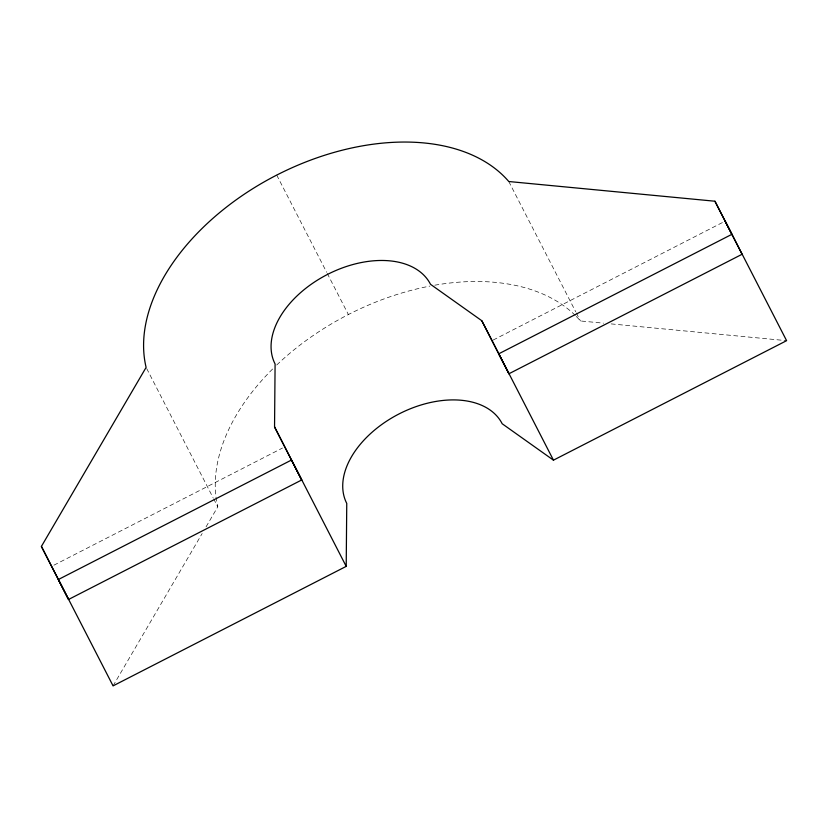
<?xml version="1.0" encoding="UTF-8"?>
<svg xmlns="http://www.w3.org/2000/svg" width="828" height="828" viewBox="0 0 828 828"><rect width="100%" height="100%" fill="white"/><g stroke="black" fill="none" stroke-linecap="round" stroke-linejoin="round"><path stroke-width="0.62" stroke-dasharray="4.14 3.1" d="M113.063 685.874L202.156 533.532M206.058 526.856L217.774 506.839A206.193 131.714 -27.2 0 1 273.178 368.45M53.934 565.172L282.493 448.031M493.177 340.049L724.024 221.738M576.319 316.482A206.193 131.714 -27.2 0 1 580.438 320.964L603.488 323.168M611.178 323.903L786.6 340.67M508.785 181.518L575.739 311.814M576.329 312.963L580.438 320.964M276.718 175.091L326.646 272.246M327.236 273.385L348.381 314.536M146.691 368.543L213.065 497.7M213.655 498.839L217.774 506.839M276.728 365.003A206.193 131.714 -27.2 0 1 429.929 286.084M434.803 285.194A206.193 131.714 -27.2 0 1 575.45 315.613"/><path stroke-width="1.24" d="M274.544 426.937L275.093 363.978A87.333 55.786 -27.2 0 1 327.443 274.461A87.333 55.786 -27.2 0 1 430.519 284.314L481.792 320.715L553.456 460.161L786.6 340.67L714.937 201.225L508.785 181.518A206.193 131.714 -27.2 0 0 276.718 175.091A206.193 131.714 -27.2 0 0 146.111 367.404L41.4 546.428L68.548 599.472L301.692 479.981L274.544 426.937L346.207 566.373L113.063 685.874L41.4 546.428M346.207 566.373L346.756 503.414A87.333 55.786 -27.2 0 1 399.106 413.896A87.333 55.786 -27.2 0 1 502.182 423.75L553.456 460.161M714.937 201.225L731.848 234.345L498.694 353.846L508.941 373.759L742.085 254.268L725.173 221.148M301.692 479.981L291.456 460.057L58.312 579.548L68.548 599.472M481.792 320.715L508.941 373.759"/></g></svg>
